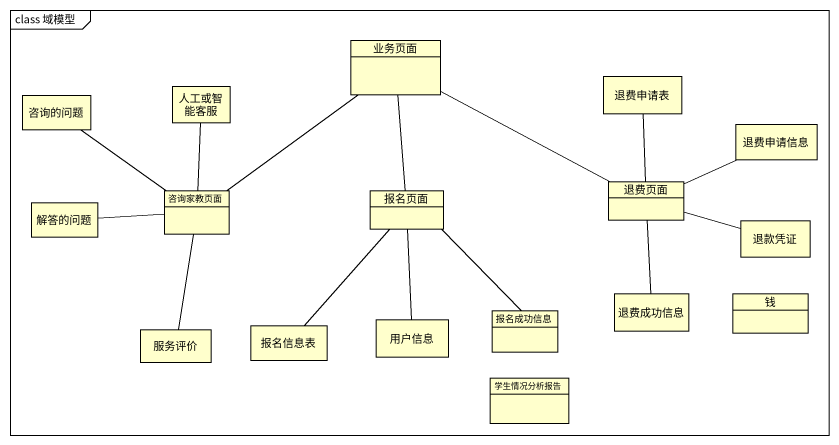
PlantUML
@startuml
mainframe class 域模型
hide circle
hide empty members
class 业务页面
class 咨询的问题
class 人工或智能客服
class 退费申请表
class 退费申请信息
class 退费页面
class 解答的问题
class 咨询家教页面
class 报名页面
class 退款凭证
class 用户信息
class 报名成功信息
class 退费成功信息
class 钱
class 服务评价
class 报名信息表
class 学生情况分析报告
业务页面 -right- 退费页面
业务页面 -- 咨询家教页面
业务页面 -- 报名页面
退费页面 -up- 退费申请表
退费页面 -right- 退费申请信息
退费页面 -right- 退款凭证
退费页面 -- 退费成功信息
咨询家教页面 -up- 咨询的问题
咨询家教页面 -up- 人工或智能客服
咨询家教页面 -left- 解答的问题
咨询家教页面 -- 服务评价
报名页面 -- 用户信息
报名页面 -- 报名成功信息
报名页面 -- 报名信息表
@enduml
